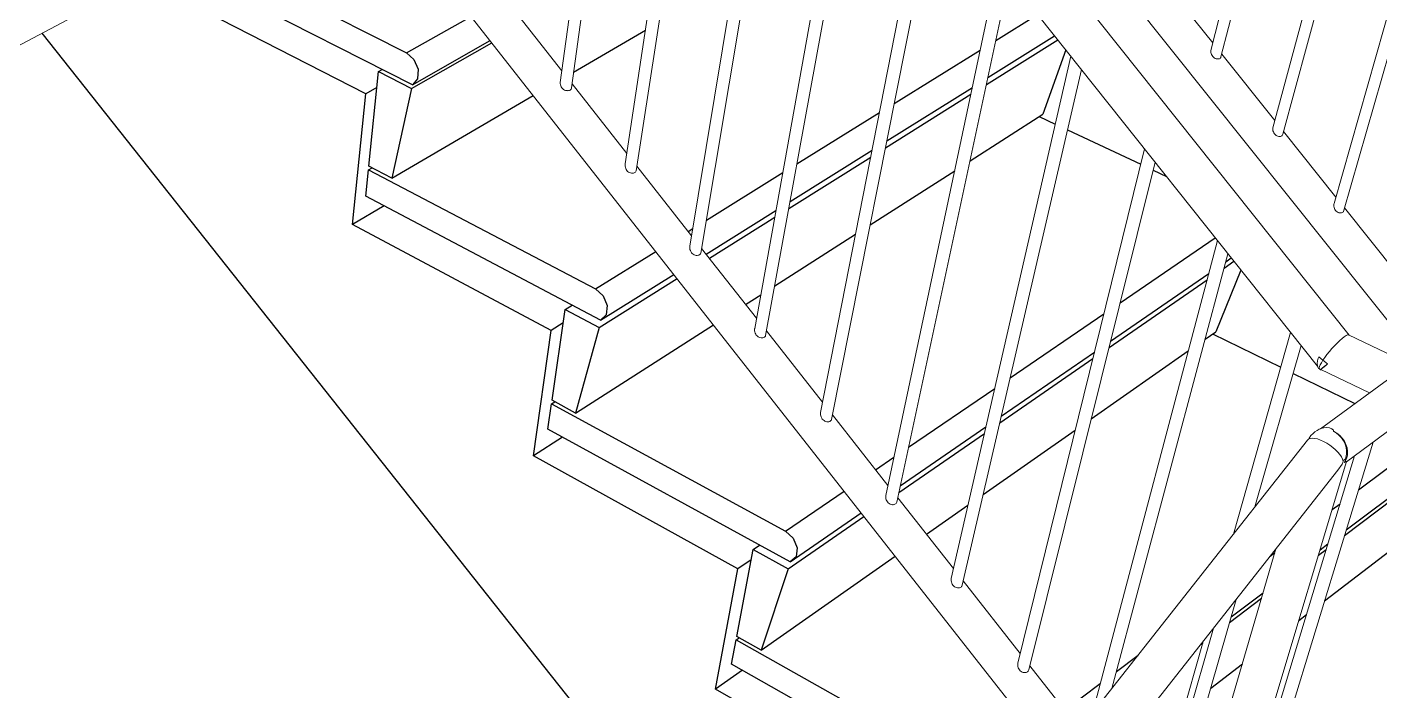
# Model space of a CAD drawing. Header units: millimetres. Extents: x 14140 to 38780, y -11415 to 1223.
# Drawn here: x 33311 to 36412, y -3464 to -1942 of the extents above; entities that cross this region are included whole.
import ezdxf

# ---------------------------------------------------------------- set-up
doc = ezdxf.new("R2010")
doc.units = ezdxf.units.MM
doc.header["$MEASUREMENT"] = 0
doc.layers.add('NewA-Ee_35_10-M_StairsInternal', color=7, linetype='Continuous')
doc.layers.add('NewA-Ss_25_15_60_05-M_BalustradeAndGuardingSystems', color=7, linetype='Continuous')

# ---------------------------------------------------------------- blocks, each defined once
blk = doc.blocks.new('Section Elem_12_2', base_point=(32826.8, -4960.2))
at = {"layer": 'NewA-Ee_35_10-M_StairsInternal', "linetype": 'Continuous'}
for p, q in [((33676.5, -1746.8), (34180.7, -2000.9)), ((34194.1, -2074.5), (33672.4, -1809.3)), ((34087.3, -2095.4), (33646.2, -1869.1)), ((34180.7, -2000.9), (34328.6, -1917.6)), ((35531.8, -1972.6), (35627.3, -1913.3)), ((34563.8, -2045.3), (34728.2, -1949.6)), ((33344.7, -1956.1), (35147.1, -4229.8)), ((34192.1, -2082.7), (34376, -1978)), ((34194.1, -2074.5), (34372.2, -1973.1)), ((35510.1, -2073.6), (35673.4, -1971.2)), ((35513.4, -2058), (35666.3, -1962.3)), ((34180.7, -2000.9), (34197.6, -2016.2)), ((35298.8, -2117.1), (35496, -1994.8)), ((35691.9, -1994.5), (35639.5, -2142.1)), ((34094.3, -2260.7), (34116.5, -2044.3)), ((34116.5, -2044.3), (34125.1, -2039.4)), ((34116.5, -2044.3), (34192.1, -2082.7)), ((34197.6, -2016.2), (34207.2, -2039)), ((34207.2, -2039), (34205.8, -2061.1)), ((34205.8, -2061.1), (34194.1, -2074.5)), ((34057.1, -2394.8), (34087.3, -2095.4)), ((34112.8, -2081), (34087.3, -2095.4)), ((34192.1, -2082.7), (34146.7, -2288.2)), ((34146.7, -2288.2), (34471.3, -2099.2)), ((35278.7, -2218.8), (35474.5, -2095.9)), ((35281.8, -2203.1), (35477.8, -2080.3)), ((35075.7, -2255.6), (35264.7, -2138.3)), ((35472.5, -2248.9), (35639.5, -2142.1)), ((35631.3, -2147.4), (35667.7, -2164.5)), ((35696, -2177.8), (35863.8, -2256.7)), ((35059.9, -2342.1), (35247.8, -2224.4)), ((34146.7, -2288.2), (34094.3, -2260.7)), ((35057.1, -2357.8), (35244.8, -2240.1)), ((34087.2, -2329.8), (34093.4, -2269.5)), ((34093.4, -2269.5), (34101.8, -2264.6)), ((34093.4, -2269.5), (34613.9, -2542.2)), ((34868.1, -2384.4), (35043.1, -2275.8)), ((35243.7, -2395.1), (35437.3, -2271.4)), ((35892.3, -2270.2), (35922.7, -2284.5)), ((34129.7, -2352.2), (34057.1, -2394.8)), ((34625.7, -2614.1), (34087.2, -2329.8)), ((34867.4, -2462.6), (35027.5, -2362.4)), ((34874.9, -2472.1), (35024.7, -2378.2)), ((34512, -2637.3), (34057.1, -2394.8)), ((34826.3, -2410.4), (34836.9, -2403.8)), ((35024.7, -2535.1), (35210.2, -2416.6)), ((35816.6, -2574), (36034.7, -2425.2)), ((34613.9, -2542.2), (34752.1, -2456.4)), ((36055, -2494.6), (36077.6, -2479)), ((36059, -2479.9), (36071.4, -2471.3)), ((34625.7, -2614.1), (34793.4, -2509)), ((35794.8, -2661.7), (36019.7, -2506.9)), ((36093.6, -2499.1), (36035.8, -2640.3)), ((34613.9, -2542.2), (34631.2, -2557.9)), ((34622.1, -2630.7), (34800.9, -2518.6)), ((35791.1, -2676.5), (36015.8, -2521.6)), ((34631.2, -2557.9), (34640.5, -2580.4)), ((34958, -2577.8), (34992.7, -2555.5)), ((34514.3, -2797.4), (34544.1, -2589.5)), ((34544.1, -2589.5), (34560.2, -2579.5)), ((34544.1, -2589.5), (34622.1, -2630.7)), ((34638.4, -2601.7), (34625.7, -2614.1)), ((34640.5, -2580.4), (34638.4, -2601.7)), ((35564.4, -2746.2), (35779.3, -2599.5)), ((34539.7, -2620), (34512, -2637.3)), ((34568.4, -2826.8), (34884.4, -2624.8)), ((34622.1, -2630.7), (34568.4, -2826.8)), ((34471.4, -2924.9), (34512, -2637.3)), ((36011.6, -2657.2), (36035.8, -2640.3)), ((36028.2, -2645.6), (36184.7, -2721.9)), ((35544, -2834.3), (35757.7, -2687.3)), ((35750.4, -2840.1), (35972.7, -2684.4)), ((35540.6, -2849.2), (35754, -2702.1)), ((36213.1, -2735.8), (36354.9, -2805)), ((35331.6, -2905.1), (35529, -2770.3)), ((34504.8, -2863.7), (34513.1, -2805.9)), ((34513.1, -2805.9), (34520.8, -2800.9)), ((34513.1, -2805.9), (35049.8, -3097.5)), ((34568.4, -2826.8), (34514.3, -2797.4)), ((34538.2, -2882), (34471.4, -2924.9)), ((35060, -3167.6), (34504.8, -2863.7)), ((35309.4, -3008.6), (35505.4, -2873.5)), ((35312.6, -2993.6), (35508.9, -2858.6)), ((35502.6, -3013.6), (35713.7, -2865.8)), ((36362.8, -3003.1), (36519.8, -2885.4)), ((34940.2, -3183.9), (34471.4, -2924.9)), ((35256.1, -2956.7), (35298, -2928.1)), ((36334.8, -3094.8), (36539.6, -2940.1)), ((36330.9, -3107.5), (36518.1, -2965.9)), ((35049.8, -3097.5), (35183.9, -3005.9)), ((35372.5, -3104.6), (35467.8, -3037.9)), ((36302.7, -3048.2), (36320.7, -3034.7)), ((35055.7, -3183.5), (35229.4, -3063.8)), ((35060, -3167.6), (35222.8, -3055.5)), ((35049.8, -3097.5), (35067.4, -3113.6)), ((34975.3, -3139.4), (34990.1, -3129.3)), ((35067.4, -3113.6), (35076.5, -3135.9)), ((36275, -3140), (36292.9, -3126.4)), ((34937.9, -3338.6), (34975.3, -3139.4)), ((34970.9, -3162.9), (34940.2, -3183.9)), ((34975.3, -3139.4), (35055.7, -3183.5)), ((34993.6, -3369.9), (35300.9, -3154.8)), ((35073.6, -3156.4), (35060, -3167.6)), ((35076.5, -3135.9), (35073.6, -3156.4)), ((36160.7, -3154.6), (36171.3, -3146.6)), ((36271.2, -3152.7), (36289.1, -3139.2)), ((36285.2, -3257.1), (36435.1, -3142.3)), ((34889.1, -3459.4), (34940.2, -3183.9)), ((35055.7, -3183.5), (34993.6, -3369.9)), ((36067.3, -3306.8), (36140.7, -3251.4)), ((36071, -3294.1), (36144.4, -3238.6)), ((36226.1, -3302.4), (36243.8, -3288.8)), ((34926, -3402.1), (34936.4, -3346.7)), ((34936.4, -3346.7), (34943.5, -3341.7)), ((34936.4, -3346.7), (35489.5, -3657.6)), ((34993.6, -3369.9), (34937.9, -3338.6)), ((36002, -3356.2), (36005.9, -3353.3)), ((35498.1, -3725.9), (34926, -3402.1)), ((35808.1, -3418.9), (35857.8, -3381.6)), ((36024.2, -3457), (36096.8, -3401.4)), ((34950.8, -3416.2), (34889.1, -3459.4)), ((35372.2, -3735.1), (34889.1, -3459.4)), ((35689.6, -3507.7), (35771.1, -3446.6))]:
    blk.add_line(p, q, dxfattribs=at)
blk = doc.blocks.new('Section Elem_13_2', base_point=(32826.8, -4960.2))
at = {"layer": 'NewA-Ee_35_10-M_StairsInternal', "color": 6, "linetype": 'Continuous', "lineweight": 13}
for p, q in [((30594.2, -623), (31393.9, -325.4)), ((32854.8, -1841.8), (30594.2, -623)), ((30594.2, -623), (30649.8, -970.7)), ((32854, -2215.8), (30649.8, -970.7)), ((33674.6, -1427.7), (32854.8, -1841.8)), ((33674.6, -1427.7), (33666.3, -1556.1)), ((33651, -1794.1), (32854, -2215.8)), ((32854.8, -1841.8), (32854, -2215.8))]:
    blk.add_line(p, q, dxfattribs=at)
blk = doc.blocks.new('Section Elem_14_2', base_point=(32826.8, -4960.2))
at = {"layer": 'NewA-Ss_25_15_60_05-M_BalustradeAndGuardingSystems', "color": 6, "linetype": 'Continuous', "lineweight": 13}
for p, q in [((33924.3, 385), (36341.7, -2648.1)), ((36269.1, -2719.6), (33863.3, 302.7)), ((34711.2, -762.5), (34533, -2069.2)), ((34737.1, -795), (34558.8, -2081.3)), ((34977.4, -795.1), (36830.6, -3117.6)), ((36332.1, -787), (36024.9, -1995.5)), ((36354.4, -814.5), (36047.8, -2010.5)), ((34875.8, -969.3), (34682.1, -2255.9)), ((36488, -979.7), (36166.6, -2173)), ((34901.5, -1001.5), (34707.3, -2271.9)), ((36510, -1007), (36189.5, -2187.9)), ((35039.7, -1175.2), (34830.2, -2444.2)), ((36641.9, -1170), (36307.1, -2346.4)), ((35065.2, -1207.2), (34855.4, -2460.1)), ((36663.8, -1197.2), (36329, -2364.5)), ((33857.2, -1317.8), (35668.3, -3622.2)), ((35204.2, -1381.8), (34978.8, -2633.1)), ((35229.4, -1413.5), (35003.9, -2648.9)), ((35371.7, -1592.3), (35130, -2825.4)), ((35396.7, -1623.7), (35155.2, -2841.2)), ((35537.3, -1800.2), (35279.5, -3015.4)), ((36029.2, -1978.6), (35910.3, -1829.7)), ((35562.1, -1831.4), (35304.6, -3031.1)), ((34412.8, -1884.8), (34536.7, -2042.2)), ((35703.3, -2008.8), (35429.4, -3205.9)), ((36024.7, -1997.7), (36024.9, -1996)), ((36024.8, -2000.1), (36024.7, -1997.7)), ((36025.3, -2002.6), (36024.8, -2000.1)), ((36024.9, -1996), (36024.9, -1995.5)), ((36026.1, -2005), (36025.3, -2002.6)), ((36027.3, -2007.3), (36026.1, -2005)), ((36028.8, -2009.3), (36027.3, -2007.3)), ((36030.4, -2011.2), (36028.8, -2009.3)), ((36032.3, -2012.7), (36030.4, -2011.2)), ((36034.4, -2013.9), (36032.3, -2012.7)), ((36036.5, -2014.7), (36034.4, -2013.9)), ((36038.6, -2015.1), (36036.5, -2014.7)), ((36038.6, -2015.1), (36040.2, -2015.1)), ((36040.6, -2015.2), (36040.2, -2015.1)), ((36042.5, -2015.1), (36040.6, -2015.2)), ((36044.2, -2014.6), (36042.5, -2015.1)), ((36045.6, -2013.8), (36044.2, -2014.6)), ((36046.7, -2013), (36045.6, -2013.8)), ((36047.4, -2011.9), (36046.7, -2013)), ((36047.8, -2010.5), (36047.4, -2011.9)), ((36171.1, -2156.3), (36049.5, -2004)), ((35727.9, -2039.7), (35454.4, -3221.6)), ((34533, -2071.7), (34533, -2069.2)), ((34533.5, -2074.4), (34533, -2071.7)), ((34534.3, -2076.9), (34533.5, -2074.4)), ((34535.5, -2079.4), (34534.3, -2076.9)), ((34560.1, -2072), (34685.7, -2231.7)), ((34537, -2081.6), (34535.5, -2079.4)), ((34538.8, -2083.6), (34537, -2081.6)), ((34540.9, -2085.3), (34538.8, -2083.6)), ((34543.1, -2086.5), (34540.9, -2085.3)), ((34545.4, -2087.4), (34543.1, -2086.5)), ((34547.7, -2087.8), (34545.4, -2087.4)), ((34547.7, -2087.8), (34549.4, -2087.8)), ((34549.9, -2087.9), (34549.4, -2087.8)), ((34552, -2087.8), (34549.9, -2087.9)), ((34554, -2087.3), (34552, -2087.8)), ((34555.6, -2086.4), (34554, -2087.3)), ((34557, -2085.5), (34555.6, -2086.4)), ((34558, -2084.3), (34557, -2085.5)), ((34558.6, -2082.8), (34558, -2084.3)), ((34558.6, -2082.8), (34558.7, -2082.4)), ((34558.8, -2081.3), (34558.7, -2082.4)), ((36166.4, -2175.2), (36166.6, -2173.4)), ((36166.6, -2177.6), (36166.4, -2175.2)), ((36166.6, -2173.4), (36166.6, -2173)), ((36167, -2180.1), (36166.6, -2177.6)), ((36167.9, -2182.5), (36167, -2180.1)), ((36169, -2184.8), (36167.9, -2182.5)), ((36170.5, -2186.9), (36169, -2184.8)), ((36172.2, -2188.7), (36170.5, -2186.9)), ((36174.1, -2190.3), (36172.2, -2188.7)), ((36176.1, -2191.4), (36174.1, -2190.3)), ((36178.2, -2192.2), (36176.1, -2191.4)), ((36180.3, -2192.6), (36178.2, -2192.2)), ((36180.3, -2192.6), (36181.9, -2192.6)), ((36182.4, -2192.7), (36181.9, -2192.6)), ((36184.2, -2192.6), (36182.4, -2192.7)), ((36185.9, -2192.1), (36184.2, -2192.6)), ((36187.3, -2191.2), (36185.9, -2192.1)), ((36188.4, -2190.4), (36187.3, -2191.2)), ((36189.1, -2189.3), (36188.4, -2190.4)), ((36189.5, -2187.9), (36189.1, -2189.3)), ((36311.3, -2331.7), (36191.3, -2181.5)), ((35872.5, -2221.4), (35582, -3400)), ((34681.7, -2258.3), (34682, -2256.4)), ((34681.8, -2260.9), (34681.7, -2258.3)), ((34682.3, -2263.5), (34681.8, -2260.9)), ((34682, -2256.4), (34682.1, -2255.9)), ((34683.1, -2266.1), (34682.3, -2263.5)), ((34708.9, -2261.2), (34834.1, -2420.4)), ((35896.9, -2252), (35607, -3415.6)), ((34684.3, -2268.6), (34683.1, -2266.1)), ((34685.8, -2270.8), (34684.3, -2268.6)), ((34687.6, -2272.8), (34685.8, -2270.8)), ((34689.7, -2274.5), (34687.6, -2272.8)), ((34691.9, -2275.7), (34689.7, -2274.5)), ((34694.2, -2276.6), (34691.9, -2275.7)), ((34696.5, -2277), (34694.2, -2276.6)), ((34696.5, -2277), (34698.2, -2277)), ((34698.7, -2277.1), (34698.2, -2277)), ((34700.8, -2276.9), (34698.7, -2277.1)), ((34702.7, -2276.4), (34700.8, -2276.9)), ((34704.4, -2275.5), (34702.7, -2276.4)), ((34705.7, -2274.6), (34704.4, -2275.5)), ((34706.7, -2273.4), (34705.7, -2274.6)), ((34707.3, -2271.9), (34706.7, -2273.4)), ((36306.4, -2350.5), (36306.6, -2348.7)), ((36306.5, -2352.9), (36306.4, -2350.5)), ((36307, -2355.4), (36306.5, -2352.9)), ((36306.6, -2348.2), (36307.1, -2346.4)), ((36306.6, -2348.7), (36306.6, -2348.2)), ((36307.9, -2357.8), (36307, -2355.4)), ((36451.8, -2507.6), (36331.3, -2356.8)), ((36309, -2360.1), (36307.9, -2357.8)), ((36310.5, -2362.2), (36309, -2360.1)), ((36312.2, -2364), (36310.5, -2362.2)), ((36314.1, -2365.6), (36312.2, -2364)), ((36316.1, -2366.8), (36314.1, -2365.6)), ((36318.2, -2367.6), (36316.1, -2366.8)), ((36320.3, -2367.9), (36318.2, -2367.6)), ((36320.3, -2367.9), (36321.9, -2367.9)), ((36322.4, -2368), (36321.9, -2367.9)), ((36324.2, -2367.9), (36322.4, -2368)), ((36325.9, -2367.4), (36324.2, -2367.9)), ((36327.3, -2366.5), (36325.9, -2367.4)), ((36328.3, -2365.7), (36327.3, -2366.5)), ((36329, -2364.5), (36328.3, -2365.7)), ((34829.9, -2446.6), (34830.1, -2444.7)), ((34829.9, -2449.2), (34829.9, -2446.6)), ((34830.4, -2451.9), (34829.9, -2449.2)), ((34830.1, -2444.7), (34830.2, -2444.2)), ((34857.2, -2449.6), (34983, -2609.6)), ((36039.7, -2431.4), (35753.2, -3514.4)), ((34831.3, -2454.5), (34830.4, -2451.9)), ((34832.5, -2456.9), (34831.3, -2454.5)), ((34834, -2459.2), (34832.5, -2456.9)), ((34835.8, -2461.2), (34834, -2459.2)), ((34837.9, -2462.9), (34835.8, -2461.2)), ((34840, -2464.1), (34837.9, -2462.9)), ((34842.3, -2465), (34840, -2464.1)), ((34844.7, -2465.4), (34842.3, -2465)), ((34844.7, -2465.4), (34846.4, -2465.4)), ((34846.9, -2465.4), (34846.4, -2465.4)), ((34849, -2465.3), (34846.9, -2465.4)), ((34850.9, -2464.8), (34849, -2465.3)), ((34852.6, -2463.8), (34850.9, -2464.8)), ((34853.8, -2462.9), (34852.6, -2463.8)), ((34854.8, -2461.7), (34853.8, -2462.9)), ((34855.4, -2460.1), (34854.8, -2461.7)), ((36063.8, -2461.7), (35797.6, -3458)), ((34978.4, -2635.5), (34978.7, -2633.6)), ((34978.5, -2638.1), (34978.4, -2635.5)), ((34978.7, -2633.6), (34978.8, -2633.1)), ((34979, -2640.8), (34978.5, -2638.1)), ((34979.8, -2643.4), (34979, -2640.8)), ((34981.1, -2645.9), (34979.8, -2643.4)), ((34982.6, -2648.1), (34981.1, -2645.9)), ((34984.4, -2650.1), (34982.6, -2648.1)), ((34986.5, -2651.8), (34984.4, -2650.1)), ((34988.7, -2653.1), (34986.5, -2651.8)), ((34991, -2653.9), (34988.7, -2653.1)), ((34993.3, -2654.3), (34991, -2653.9)), ((34993.3, -2654.3), (34995, -2654.3)), ((34995.5, -2654.4), (34995, -2654.3)), ((34997.6, -2654.2), (34995.5, -2654.4)), ((34999.5, -2653.7), (34997.6, -2654.2)), ((35001.1, -2652.7), (34999.5, -2653.7)), ((35002.4, -2651.8), (35001.1, -2652.7)), ((35003.4, -2650.5), (35002.4, -2651.8)), ((35003.9, -2648.9), (35003.4, -2650.5)), ((35005.8, -2638.6), (35134.6, -2802.2)), ((36207.4, -2642), (36076.5, -3104)), ((36314.1, -2666.3), (36308, -2672.5)), ((36319.9, -2660.7), (36314.1, -2666.3)), ((36325.3, -2656), (36319.9, -2660.7)), ((36330.2, -2652.2), (36325.3, -2656)), ((36334.5, -2649.4), (36330.2, -2652.2)), ((36337.9, -2647.8), (36334.5, -2649.4)), ((36340.3, -2647.4), (36337.9, -2647.8)), ((36340.3, -2647.4), (36505.6, -2726.7)), ((36231.3, -2672.1), (36125.6, -3041.6)), ((36271.9, -2697.8), (36270.9, -2700.7)), ((36281.4, -2705.8), (36271.9, -2697.8)), ((36290.7, -2692.8), (36285.7, -2699.5)), ((36296.2, -2685.9), (36290.7, -2692.8)), ((36302, -2679.1), (36296.2, -2685.9)), ((36308, -2672.5), (36302, -2679.1)), ((36269.3, -2707.3), (36268.6, -2713.1)), ((36268.6, -2713.1), (36268.7, -2718)), ((36268.7, -2718), (36269.7, -2721.7)), ((36270.9, -2700.7), (36269.3, -2707.3)), ((36269.7, -2721.7), (36271.5, -2724.3)), ((36271.5, -2724.3), (36273.7, -2725.3)), ((36273.2, -2723.4), (36273.7, -2720.4)), ((36273.7, -2725.3), (36273.2, -2723.4)), ((36273.7, -2720.4), (36275.3, -2716.4)), ((36273.7, -2725.3), (36275.8, -2728)), ((36275.3, -2716.4), (36277.9, -2711.5)), ((36276.3, -2727.3), (36275.8, -2728)), ((36275.8, -2728), (36276.5, -2727.7)), ((36277.9, -2725.7), (36276.3, -2727.3)), ((36276.5, -2727.7), (36277.4, -2727.2)), ((36278.1, -2725.8), (36277, -2727)), ((36277, -2727), (36387.9, -2780.8)), ((36277.9, -2711.5), (36281.4, -2705.8)), ((36280.8, -2723.2), (36277.9, -2725.7)), ((36280.4, -2723.7), (36278.1, -2725.8)), ((36284, -2720.6), (36280.4, -2723.7)), ((36284.7, -2719.9), (36280.8, -2723.2)), ((36285.7, -2699.5), (36281.4, -2705.8)), ((36281.4, -2705.8), (36291.9, -2714)), ((36288.7, -2716.7), (36284, -2720.6)), ((36289.5, -2716), (36284.7, -2719.9)), ((36291.9, -2714), (36288.7, -2716.7)), ((36291.9, -2714), (36289.5, -2716)), ((36275.9, -2862.9), (36429.6, -2750.3)), ((36335.8, -2938.4), (36511.4, -2808.1)), ((35129.7, -2827.9), (35130, -2825.9)), ((35129.8, -2830.5), (35129.7, -2827.9)), ((35130.3, -2833.2), (35129.8, -2830.5)), ((35130, -2825.9), (35130, -2825.4)), ((35131.2, -2835.8), (35130.3, -2833.2)), ((35132.4, -2838.3), (35131.2, -2835.8)), ((35133.9, -2840.5), (35132.4, -2838.3)), ((35135.8, -2842.6), (35133.9, -2840.5)), ((35137.8, -2844.2), (35135.8, -2842.6)), ((35140, -2845.5), (35137.8, -2844.2)), ((35142.3, -2846.3), (35140, -2845.5)), ((35144.6, -2846.7), (35142.3, -2846.3)), ((35144.6, -2846.7), (35146.3, -2846.7)), ((35146.8, -2846.8), (35146.3, -2846.7)), ((35148.9, -2846.6), (35146.8, -2846.8)), ((35150.8, -2846), (35148.9, -2846.6)), ((35152.4, -2845), (35150.8, -2846)), ((35153.7, -2844.1), (35152.4, -2845)), ((35154.6, -2842.8), (35153.7, -2844.1)), ((35155.2, -2841.2), (35154.6, -2842.8)), ((35157.2, -2831), (35284.3, -2992.6)), ((36250, -2884.5), (36254, -2878.5)), ((36254, -2878.5), (36259.2, -2873.4)), ((36259.2, -2873.4), (36262.8, -2870.2)), ((36262.8, -2870.2), (36268.6, -2866.5)), ((36268.6, -2866.5), (36272.6, -2864.1)), ((36272.6, -2864.1), (36277.5, -2862.3)), ((36277.8, -2862.2), (36277.5, -2862.3)), ((36277.8, -2862.2), (36282.7, -2860.5)), ((36282.7, -2860.5), (36283.4, -2860.4)), ((36289.7, -2859.9), (36283.4, -2860.4)), ((36296.2, -2860.8), (36289.7, -2859.9)), ((36301.6, -2863.1), (36296.2, -2860.8)), ((36302.3, -2863.5), (36301.6, -2863.1)), ((36303.7, -2864.6), (36302.3, -2863.5)), ((36304.8, -2865.6), (36303.7, -2864.6)), ((36305.4, -2866.3), (36304.8, -2865.6)), ((36305.7, -2866.8), (36305.4, -2866.3)), ((36305.6, -2868.4), (36305.7, -2868.3)), ((36305.6, -2868.4), (36306.6, -2868.8)), ((36311.7, -2872), (36305.6, -2868.4)), ((36305.8, -2867.1), (36305.7, -2866.8)), ((36305.7, -2868.3), (36305.8, -2868.2)), ((36305.9, -2867.3), (36305.8, -2867.1)), ((36305.8, -2868.1), (36305.9, -2868)), ((36305.8, -2868.2), (36305.8, -2868.1)), ((36306, -2867.6), (36305.9, -2867.3)), ((36305.9, -2867.9), (36306, -2867.7)), ((36305.9, -2868), (36305.9, -2867.9)), ((36306, -2867.7), (36306, -2867.6)), ((36306.6, -2868.8), (36313.6, -2873)), ((36318.2, -2877.3), (36311.7, -2872)), ((36313.6, -2873), (36320.1, -2878.2)), ((36323.9, -2883.5), (36318.2, -2877.3)), ((36320.1, -2878.2), (36325.8, -2884.4)), ((36328.7, -2890.5), (36323.9, -2883.5)), ((36246, -2888.8), (33721.8, -6092.9)), ((36396.3, -2893.6), (36060.1, -3993.8)), ((36248.6, -2886.4), (36246, -2888.8)), ((36252.2, -2884.9), (36248.6, -2886.4)), ((36248.9, -2886.3), (36250, -2884.5)), ((36256.9, -2884.4), (36252.2, -2884.9)), ((36262.5, -2884.8), (36256.9, -2884.4)), ((36268.8, -2886.2), (36262.5, -2884.8)), ((36275.7, -2888.6), (36268.8, -2886.2)), ((36282.9, -2891.8), (36275.7, -2888.6)), ((36290.2, -2895.7), (36282.9, -2891.8)), ((36297.3, -2900.3), (36290.2, -2895.7)), ((36304.1, -2905.4), (36297.3, -2900.3)), ((36310.4, -2910.9), (36304.1, -2905.4)), ((36315.9, -2916.5), (36310.4, -2910.9)), ((36325.8, -2884.4), (36330.6, -2891.4)), ((36332.3, -2898), (36328.7, -2890.5)), ((36330.6, -2891.4), (36334.2, -2898.9)), ((36334.8, -2905.8), (36332.3, -2898)), ((36334.2, -2898.9), (36336.7, -2906.7)), ((36335.9, -2913.6), (36334.8, -2905.8)), ((36335.8, -2921.3), (36335.9, -2913.6)), ((36336.7, -2906.7), (36337.8, -2914.6)), ((36337.8, -2914.6), (36337.7, -2922.2)), ((36335.9, -2937.9), (35951.2, -4214.1)), ((36353.9, -2925), (36036.2, -3974.6)), ((36325.6, -2943.6), (36315.7, -2957.6)), ((36320.5, -2922.1), (36315.9, -2916.5)), ((36324.1, -2927.5), (36320.5, -2922.1)), ((36326.5, -2932.6), (36324.1, -2927.5)), ((36327.5, -2940.3), (36325.6, -2943.6)), ((36327.6, -2937.2), (36326.5, -2932.6)), ((36327.3, -2935.7), (36327.5, -2935.6)), ((36328, -2935.6), (36327.3, -2935.9)), ((36327.5, -2935.6), (36332.7, -2932.5)), ((36327.5, -2940.3), (36327.6, -2937.2)), ((36333.1, -2932.7), (36328, -2935.6)), ((36333.1, -2932.7), (36330.8, -2940.2)), ((36333.5, -2936.1), (36330.8, -2940.2)), ((36330.8, -2940.2), (36331.1, -2939.9)), ((36331.1, -2939.9), (36334.3, -2938.4)), ((36334.3, -2928.6), (36332.7, -2932.5)), ((36332.7, -2932.5), (36333.1, -2932.7)), ((36336.2, -2929.5), (36333.5, -2936.1)), ((36334.3, -2928.6), (36335.8, -2921.3)), ((36334.3, -2938.4), (36334.5, -2938.3)), ((36334.5, -2938.3), (36335.9, -2937.9)), ((36337.7, -2922.2), (36336.2, -2929.5)), ((36315.7, -2957.6), (33776.9, -6183.3)), ((35279.2, -3017.9), (35279.4, -3015.9)), ((35279.3, -3020.5), (35279.2, -3017.9)), ((35279.8, -3023.2), (35279.3, -3020.5)), ((35279.4, -3015.9), (35279.5, -3015.4)), ((35280.6, -3025.8), (35279.8, -3023.2)), ((35281.9, -3028.3), (35280.6, -3025.8)), ((35283.4, -3030.6), (35281.9, -3028.3)), ((35285.2, -3032.6), (35283.4, -3030.6)), ((35287.3, -3034.3), (35285.2, -3032.6)), ((35289.5, -3035.6), (35287.3, -3034.3)), ((35291.8, -3036.4), (35289.5, -3035.6)), ((35294.1, -3036.8), (35291.8, -3036.4)), ((35294.1, -3036.8), (35295.8, -3036.7)), ((35296.3, -3036.8), (35295.8, -3036.7)), ((35298.4, -3036.6), (35296.3, -3036.8)), ((35300.3, -3036), (35298.4, -3036.6)), ((35301.9, -3035), (35300.3, -3036)), ((35303.1, -3034.1), (35301.9, -3035)), ((35304, -3032.7), (35303.1, -3034.1)), ((35304.6, -3031.1), (35304, -3032.7)), ((35306.7, -3021.1), (35434.5, -3183.4)), ((36173.9, -3137.9), (35866.5, -4188.5)), ((35429.1, -3208.4), (35429.3, -3206.5)), ((35429.2, -3211.1), (35429.1, -3208.4)), ((35429.7, -3213.8), (35429.2, -3211.1)), ((35429.3, -3206.5), (35429.4, -3205.9)), ((35430.5, -3216.4), (35429.7, -3213.8)), ((35431.8, -3218.9), (35430.5, -3216.4)), ((35433.3, -3221.2), (35431.8, -3218.9)), ((35435.2, -3223.2), (35433.3, -3221.2)), ((35437.2, -3224.9), (35435.2, -3223.2)), ((35439.4, -3226.2), (35437.2, -3224.9)), ((35453, -3224.6), (35451.8, -3225.6)), ((35453.9, -3223.2), (35453, -3224.6)), ((35454.4, -3221.6), (35453.9, -3223.2)), ((35456.7, -3211.7), (35587.4, -3377.8)), ((35441.7, -3227), (35439.4, -3226.2)), ((35444, -3227.4), (35441.7, -3227)), ((35444, -3227.4), (35445.7, -3227.4)), ((35446.3, -3227.4), (35445.7, -3227.4)), ((35448.3, -3227.2), (35446.3, -3227.4)), ((35450.2, -3226.6), (35448.3, -3227.2)), ((35451.8, -3225.6), (35450.2, -3226.6)), ((36082.6, -3253.9), (35774, -4327)), ((36030.4, -3320.2), (35745.1, -4322.6)), ((36006.8, -3350.1), (35884.5, -3781.8)), ((35581.7, -3402.5), (35581.9, -3400.5)), ((35581.8, -3405.1), (35581.7, -3402.5)), ((35582.3, -3407.9), (35581.8, -3405.1)), ((35581.9, -3400.5), (35582, -3400)), ((35583.2, -3410.5), (35582.3, -3407.9)), ((35584.4, -3413), (35583.2, -3410.5)), ((35609.5, -3405.8), (35724, -3551.4)), ((35586, -3415.3), (35584.4, -3413)), ((35587.8, -3417.4), (35586, -3415.3)), ((35589.9, -3419), (35587.8, -3417.4)), ((35592.1, -3420.3), (35589.9, -3419)), ((35594.4, -3421.1), (35592.1, -3420.3)), ((35596.7, -3421.5), (35594.4, -3421.1)), ((35596.7, -3421.5), (35598.4, -3421.5)), ((35598.9, -3421.5), (35598.4, -3421.5)), ((35601, -3421.3), (35598.9, -3421.5)), ((35602.8, -3420.7), (35601, -3421.3)), ((35604.4, -3419.7), (35602.8, -3420.7)), ((35605.6, -3418.6), (35604.4, -3419.7)), ((35606.5, -3417.2), (35605.6, -3418.6)), ((35607, -3415.6), (35606.5, -3417.2))]:
    blk.add_line(p, q, dxfattribs=at)

msp = doc.modelspace()

# ---------------------------------------------------------------- block references
at = {"layer": 'NewA-Ee_35_10-M_StairsInternal', "lineweight": 0}
for name in ['Section Elem_12_2', 'Section Elem_13_2']:
    msp.add_blockref(name, (32826.8, -4960.2), dxfattribs=at)
at = {"layer": 'NewA-Ss_25_15_60_05-M_BalustradeAndGuardingSystems', "lineweight": 0}
msp.add_blockref('Section Elem_14_2', (32826.8, -4960.2), dxfattribs=at)

doc.saveas('drawing.dxf')
